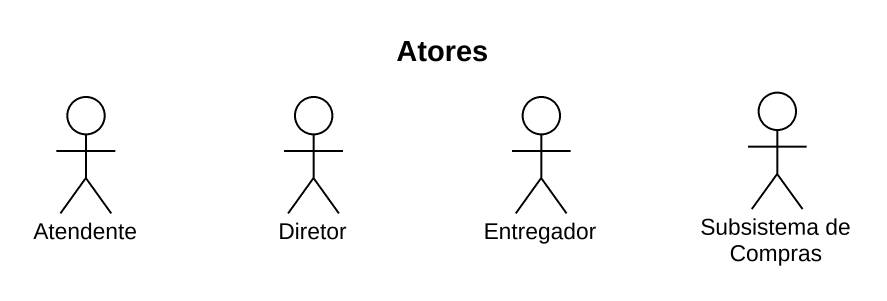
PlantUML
@startuml
title Atores
actor Atendente
actor Diretor
actor Entregador
actor "Subsistema de Compras" as Subsistema_de_Compras
@enduml
